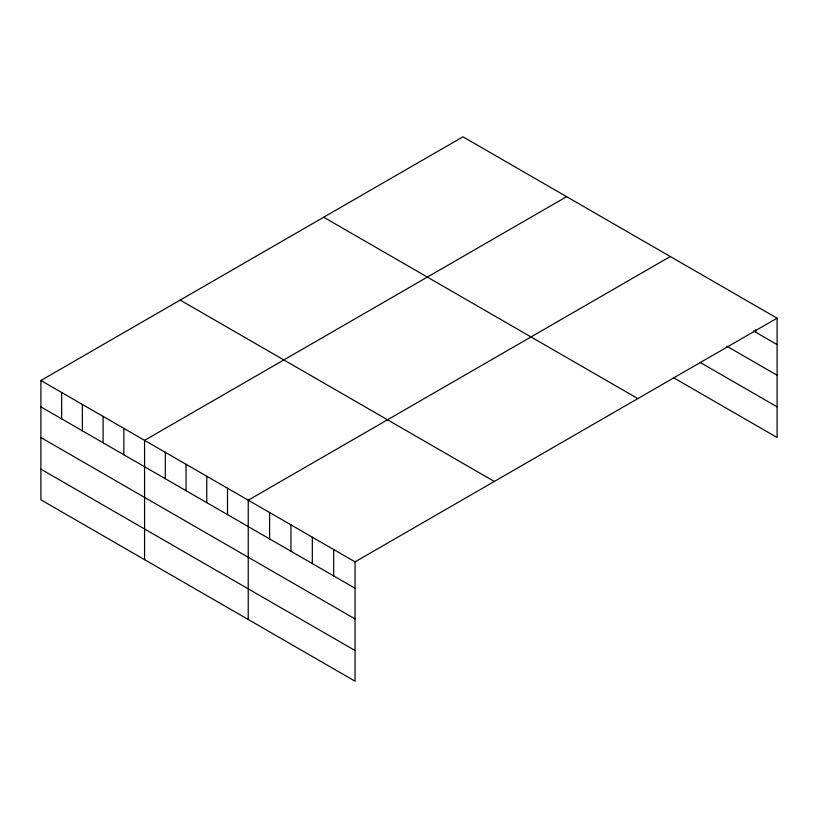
<?xml version="1.0" encoding="UTF-8"?>
<svg xmlns="http://www.w3.org/2000/svg" width="818" height="818" viewBox="0 0 818 818"><rect width="100%" height="100%" fill="white"/><g stroke="black" fill="none" stroke-linecap="round" stroke-linejoin="round"><path stroke-width="1.23" d="M777.1 318.192L355.043 561.864L355.043 681.179L40.9 499.808L40.9 380.493L462.957 136.821L777.1 318.192L777.1 437.507L673.5 377.691M566.629 196.678L144.571 440.35L144.571 559.665M670.29 256.525L248.232 500.197L248.232 619.512M753.603 331.014L777.1 344.582M726.895 346.259L777.1 375.247M700.198 362.446L777.1 406.843M323.683 217.23L637.825 398.601M180.175 300.083L494.317 481.454M40.9 380.493L355.043 561.864M40.9 406.883L355.043 588.254M40.9 437.548L355.043 618.919M40.9 469.143L355.043 650.514M755.74 329.736L755.74 332.251M333.683 549.532L333.683 575.923M312.323 537.201L312.323 563.592M290.963 524.859L290.963 551.25M269.592 512.528L269.592 538.919M227.506 488.223L227.506 514.614M206.77 476.26L206.77 502.651M186.034 464.287L186.034 490.677M165.297 452.313L165.297 478.704M123.835 428.376L123.835 454.767M103.099 416.403L103.099 442.794M82.362 404.429L82.362 430.82M61.636 392.466L61.636 418.857"/></g></svg>
